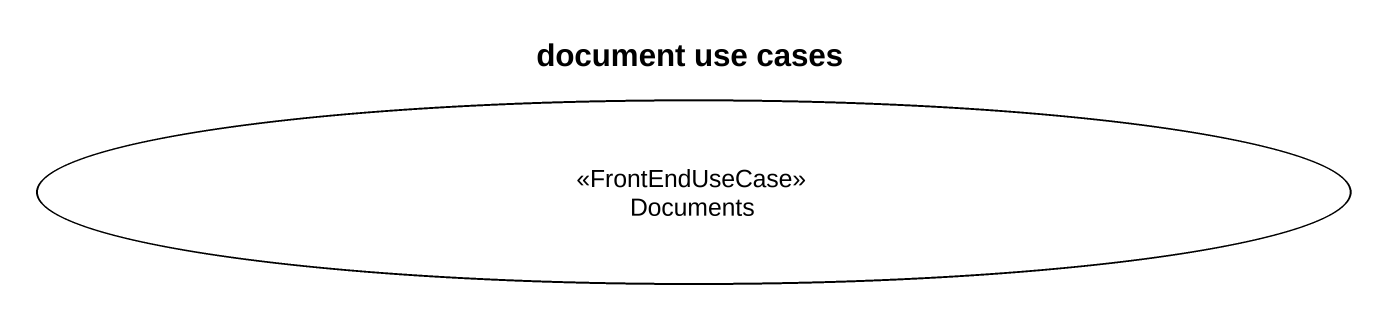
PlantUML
@startuml
title document use cases
usecase Documents <<FrontEndUseCase>>
@enduml
